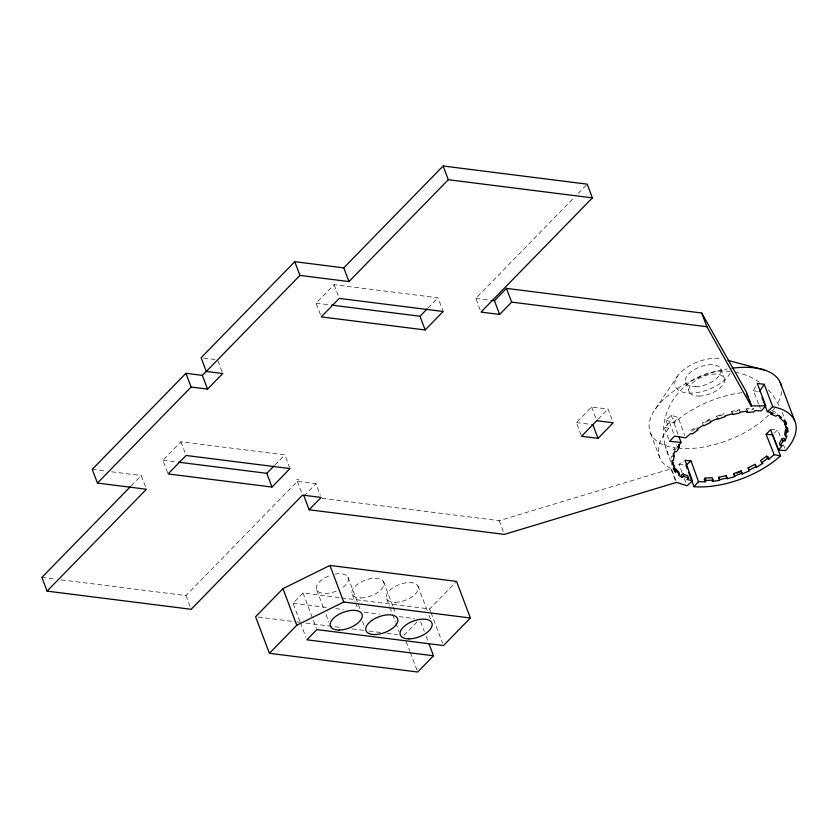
<?xml version="1.0" encoding="UTF-8"?>
<svg xmlns="http://www.w3.org/2000/svg" width="838" height="838" viewBox="0 0 838 838"><rect width="100%" height="100%" fill="white"/><g stroke="black" fill="none" stroke-linecap="round" stroke-linejoin="round"><path stroke-width="0.63" stroke-dasharray="4.19 3.14" d="M671.06 458.292L671.489 456.102M740.216 412.097L739.326 409.751L731.784 411.343L731.626 412.139L737.911 410.809M739.168 410.547L739.326 409.751M758.6 403.801L753.341 390.812L756.159 385.522M674.642 451.734L673.752 449.378L676.538 444.737M745.883 410.065L746.679 408.735L753.739 408.316L752.943 409.656L749.413 409.855M655.473 408.944L677.523 376.094M131.231 485.81L141.255 475.523L145.582 486.962M167.652 472.8L162.897 460.219L180.903 441.762L284.805 454.866L289.55 467.436M320.399 314.575L316.083 303.147L334.09 284.679L437.991 297.794L443.176 311.506M274.895 465.017L284.805 454.866M428.082 307.944L437.991 297.794M61.373 579.865L185.973 595.577L297.354 481.368L315.978 483.715L320.294 495.153M480.143 309.809L475.827 298.37L574.428 197.265M578.084 193.526L587.208 184.161M303.953 496.044L315.978 483.715M299.973 621.524L293.059 603.234L303.021 593.011L340.5 597.735M581.163 435.132L576.408 422.562L591.597 406.985L608.042 409.059L612.798 421.629M598.217 419.136L608.042 409.059M403.864 635.424L417.932 621M341.789 597.903L429.653 608.985L455.652 582.326M668.693 439.028L664.377 427.6L669.489 422.352L674.108 422.939A69.648 34.609 -20.7 0 1 743.735 392.467M322.054 498.327L499.197 520.67L671.406 468.714L670.232 468.233A69.648 34.609 -20.7 0 1 668.954 428.176L666.021 420.435L671.186 415.187L678.277 417.586L684.73 435.498M666.021 420.435L673.804 422.143L678.277 417.586M774.281 433.152L777.716 429.653L780.796 437.803M695.32 428.805L691.36 431.622L689.999 431.057L695.938 426.835L697.3 427.401M682.08 472.622L678.916 464.252L683.997 460.9M703.333 425.264L702.443 422.907L709.398 419.335L709.954 419.88M708.791 420.477L702.988 423.452L702.443 422.907M723.33 414.58L716.899 416.874L716.689 416.182L724.2 413.501M673.752 449.378L675.784 449.262M770.604 429.695L777.716 429.653M730.149 371.444C689.716 366.196 653.273 409.049 665.959 448.068M475.827 298.37L490.722 300.245M316.083 303.147L330.371 304.948M203.634 358.046L215.031 359.481M576.408 422.562L592.854 424.636M162.897 460.219L177.185 462.021M296.662 479.535L298.831 479.818M92.253 469.343L106.436 471.134M111.601 471.784L141.255 475.523M293.059 603.234L327.941 607.634M335.692 608.608L343.454 609.582M364.121 612.19L379.624 614.149M399.014 616.59L414.517 618.549M41.9 577.403L56.177 579.205M258.167 617.051L295.563 621.765M296.851 621.932L299.428 622.257M305.87 623.063L341.977 627.62M352.295 628.919L363.891 630.385M369.055 631.035L380.651 632.501M387.104 633.308L397.422 634.617M664.377 427.6L668.954 428.176M753.341 390.812L758.181 391.44M678.916 464.252L683.557 464.86M735.293 372.229C744.144 373.758 752.503 377.456 759.877 382.557M771.934 410.704L776.658 412.663L774.951 413.878L771.4 412.411M768.425 389.963L772.772 394.866L779.832 406.776M782.116 412.149L785.677 421.566M783.436 444.789L784.756 448.278M759.039 404.974L760.38 408.515M746.679 408.735L747.569 411.081M720.732 368.783L724.283 378.168M731.784 411.343L732.674 413.7M716.689 416.182L717.579 418.539M709.398 419.335L710.289 421.692M685.704 382.578L689.245 391.975M671.186 415.187L674.108 422.939M677.984 434.199L673.804 422.143M669.489 422.352L674.244 434.932M684.342 478.603L686.144 483.39M664.848 444.297L670.526 461.518M671.835 469.856L676.57 482.374M671.029 469.112L675.344 480.541M650.644 433.497L659.915 458.051M591.597 406.985L596.352 419.555M499.197 520.67L503.512 532.109M334.09 284.679L338.405 296.118M429.653 608.985L430.575 611.426M431.036 612.641L442.558 643.134M417.921 586.013L427.139 610.399M428.983 615.281L430.365 618.936M420.603 621.639L424.29 631.402M426.133 636.272L428.438 642.369M383.584 581.677L392.802 606.073M393.263 607.288L395.567 613.385M406.168 641.52L409.855 651.283M410.316 652.498L417.23 670.788M386.674 598.814L389.44 606.136M389.9 607.351L392.205 613.447M392.666 614.673L395.431 621.985M395.892 623.21L399.118 631.747M348 577.193L360.445 610.116M352.348 594.488L355.113 601.81M355.574 603.025L357.878 609.121M362.487 621.314L364.331 626.196M297.354 481.368L301.68 492.807M316.764 589.994L324.138 609.509M325.982 614.39L328.747 621.712M217.985 360.948L222.311 372.386M303.021 593.011L316.387 628.374M300.433 622.739L305.964 637.383M180.903 441.762L185.219 453.19M185.973 595.577L191.158 609.299M666.734 450.635L667.855 454.447M730.275 372.994A29.854 14.833 -20.7 0 1 691.099 393.106A29.854 14.833 -20.7 0 1 679.325 373.811A29.854 14.833 -20.7 0 1 721.581 358.737M781.634 391.535A69.648 34.609 -20.7 0 1 776.774 404.89M775.38 407.017A69.648 34.609 -20.7 0 1 772.688 410.568M768.708 414.967A69.648 34.609 -20.7 0 1 679.555 448.424M677.167 448.194A69.648 34.609 -20.7 0 1 654.289 410.714A69.648 34.609 -20.7 0 1 727.227 368.95M335.032 574.166A16.907 8.401 -20.7 0 1 348.105 577.413A16.907 8.401 -20.7 0 1 341.338 588.465M336.227 591.104A16.907 8.401 -20.7 0 1 316.481 589.324A16.907 8.401 -20.7 0 1 331.303 575.088M699.122 396.06A18.834 9.354 -20.7 0 0 724.629 379.342A18.834 9.354 -20.7 0 0 696.546 379.803A18.834 9.354 -20.7 0 0 699.122 396.06M695.571 386.674A18.834 9.365 -20.7 0 0 721.078 369.956A18.834 9.365 -20.7 0 0 693.005 370.406A18.834 9.365 -20.7 0 0 695.571 386.674M360.874 597.955A16.907 8.401 -20.7 0 0 384.024 583.08A16.907 8.401 -20.7 0 0 359.01 583.217A16.907 8.401 -20.7 0 0 360.874 597.955M395.201 602.281A16.907 8.401 -20.7 0 0 418.351 587.407A16.907 8.401 -20.7 0 0 393.336 587.543A16.907 8.401 -20.7 0 0 395.201 602.281"/><path stroke-width="1.26" d="M673.291 453.63L674.181 455.987L673.323 460.355L671.95 460.649L672.076 464.776L673.448 464.283L672.558 461.927L674.569 468.096L673.197 468.578L675.292 472.004L676.559 471.354L679.587 474.339L678.319 474.989L682.226 477.492L683.934 476.267L688.658 478.236L686.951 479.451L692.408 480.844L687.045 485.778L676.57 482.374L504.382 534.393L309.138 509.766L303.953 496.044M733.795 474.287L733.585 473.596L741.096 470.914L741.986 473.271L734.476 475.953L734.685 476.644L727.101 478.802L726.368 475.649L718.826 477.251L719.559 480.404L712.195 481.421L713.002 480.08L712.111 477.723L705.051 478.142L704.245 479.483L705.135 481.829L698.504 481.641L694.021 486.689L688.595 472.339M719.559 480.404L718.826 477.251M726.211 476.445L726.368 475.649M785.594 436.525L786.453 432.146L787.825 431.853L786.934 429.506L785.562 429.789L784.703 434.168L785.594 436.525L786.966 436.231L785.133 440.778L783.09 440.893L780.314 445.533L782.346 445.407L778.67 450.058L770.604 429.695L766.121 434.252L774.155 454.646L780.482 455.851L772.563 434.891L766.121 434.252M786.505 431.685L786.934 429.506M678.571 444.622L679.461 446.979L676.675 451.609L674.642 451.734L672.809 456.281L674.181 455.987M705.135 481.829L705.942 480.499L705.051 478.142M785.133 440.778L784.242 438.421L782.2 438.536L779.424 443.176L780.314 445.533M759.385 391.608L764.256 384.328L757.29 383.406L765.754 405.812L761.271 410.861L754.629 410.672L753.833 412.003L746.773 412.422L747.569 411.081L740.216 412.097L740.059 412.893L732.517 414.496L732.674 413.7L725.09 415.858L725.289 416.549L717.789 419.23L717.579 418.539L710.289 421.692L710.844 422.237L703.878 425.809L703.333 425.264L696.828 429.192L698.19 429.758L692.251 433.979L690.889 433.414L685.62 437.855L674.674 436.074L669.562 441.322L681.105 442.443L678.874 436.556M681.105 442.443L677.429 447.094L679.461 446.979M206.839 370.794L202.367 375.382L185.921 373.308L92.253 469.343L97.438 483.065L146.441 489.245L47.085 591.125L41.9 577.403L130.319 486.742M748.963 400.25L751.11 405.938L706.895 326.736L511.651 302.109L499.626 314.439L481.012 312.092L592.393 197.883L587.208 184.161L443.134 165.987L343.779 267.867L294.767 261.686L201.11 357.732L206.295 371.454L222.74 373.528L207.552 389.094L191.106 387.02L97.438 483.065M206.295 371.454L299.952 275.409L348.964 281.589L448.32 179.709L592.393 197.883M178.484 462.188L266.798 473.323L273.995 465.938M331.67 305.116L419.985 316.251L427.181 308.866M271.983 487.046L289.99 468.578L186.088 455.474L168.082 473.941L271.983 487.046L266.798 473.323M425.17 329.973L443.176 311.506L339.275 298.401L321.268 316.869L425.17 329.973L419.985 316.251M491.958 300.402L494.441 300.716L506.466 288.387L701.71 313.014L746.333 391.88L751.518 405.602M309.138 509.766L321.153 497.437L302.539 495.09L191.158 609.299L47.085 591.125M433.508 655.787L306.886 639.813L316.848 629.6L443.48 645.564L470.369 617.994L456.553 581.404L329.921 565.43L282.961 588.653L255.59 616.726L269.417 653.305L417.691 672.013L433.508 655.787L428.899 643.594M269.417 653.305L296.788 625.242L343.748 602.019L470.369 617.994M597.326 420.048L581.593 436.273L598.039 438.347L613.227 422.781L596.782 420.707M762.025 397.526L767.367 411.668L772.72 406.723L764.256 384.328M741.096 470.914L742.185 473.973L749.486 470.82L748.041 467.918L754.996 464.346L756.442 467.248L762.947 463.309L761.585 462.744L760.695 460.397L766.634 456.165L767.524 458.522L768.886 459.088L774.155 454.646M698.504 481.641L691.067 461.026L685.882 465.163L687.244 468.746M688.658 478.236L687.768 475.879L683.043 473.92L681.336 475.136L682.226 477.492M770.227 411.919L771.117 414.276L772.825 413.061L767.367 411.668M761.585 462.744L767.524 458.522M675.292 472.004L674.401 469.657L675.669 468.997L678.696 471.993L679.587 474.339M780.807 417.303L779.298 415.805L780.188 418.162L781.456 417.513L777.549 415.02L775.841 416.235L771.117 414.276M748.931 470.275L755.886 466.703M786.327 428.218L784.316 422.059L785.677 421.566L786.568 423.923L785.206 424.416L786.327 428.218L787.689 427.736L787.825 431.853M737.011 473.145L740.226 471.993M719.716 479.608L727.258 478.006M705.942 480.499L713.002 480.08M751.11 405.938L765.754 405.812M778.67 450.058L785.635 450.603A69.648 34.609 -20.7 0 0 772.72 406.723M691.067 461.026L685.013 460.23L692.408 480.844M728.023 360.413L764.497 370.04M766.634 456.165L767.996 456.731L768.886 459.088M780.188 418.162L783.216 421.147L784.483 420.498L786.568 423.923M754.996 464.346L756.442 467.248M748.041 467.918L748.596 468.463M674.401 469.657L675.91 471.145M780.209 382.463L794.665 420.728M784.316 422.059L785.206 424.416M785.562 429.789L786.453 432.146M782.2 438.536L783.09 440.893M746.386 393.42L747.674 396.835M701.71 313.014L706.895 326.736M733.585 473.596L734.685 476.644M683.043 473.92L683.934 476.267M675.669 468.997L676.559 471.354M592.854 424.636L598.039 438.347M506.466 288.387L511.651 302.109M494.441 300.716L499.626 314.439M443.134 165.987L448.32 179.709M343.779 267.867L348.964 281.589M294.767 261.686L299.952 275.409M329.921 565.43L343.748 602.019M202.367 375.382L207.552 389.094M282.961 588.653L296.788 625.242M185.921 373.308L191.106 387.02M741.986 473.271L742.185 473.973M673.448 464.283L674.569 468.096M780.482 455.851A69.648 34.609 -20.7 0 1 694.021 486.689M732.066 368.207A69.648 34.609 -20.7 0 1 781.278 385.69M339.118 630.05A16.907 8.401 -20.7 0 0 362.257 615.176A16.907 8.401 -20.7 0 0 337.253 615.312A16.907 8.401 -20.7 0 0 339.118 630.05M374.701 634.544A16.907 8.401 -20.7 0 0 397.841 619.67A16.907 8.401 -20.7 0 0 372.837 619.806A16.907 8.401 -20.7 0 0 374.701 634.544M409.028 638.87A16.907 8.401 -20.7 0 0 432.178 623.996A16.907 8.401 -20.7 0 0 407.163 624.132A16.907 8.401 -20.7 0 0 409.028 638.87"/></g></svg>
